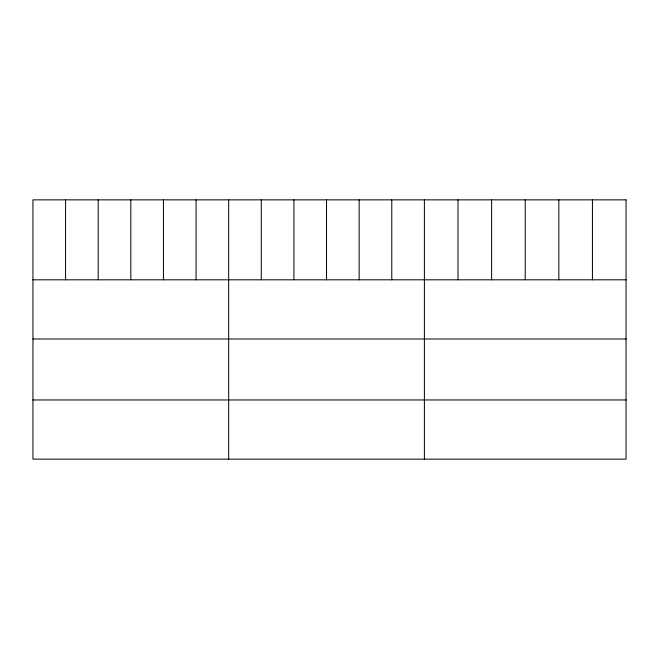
<?xml version="1.0" encoding="UTF-8"?>
<svg xmlns="http://www.w3.org/2000/svg" width="659" height="659" viewBox="0 0 659 659"><rect width="100%" height="100%" fill="white"/><g stroke="black" fill="none" stroke-linecap="round" stroke-linejoin="round"><path stroke-width="0.99" d="M32.95 279.811L626.05 279.811M32.95 338.99L626.05 338.99M32.95 399.964L626.05 399.964M592.441 199.858L592.441 279.811M558.832 199.858L558.832 279.811M525.223 199.858L525.223 279.811M491.614 199.858L491.614 279.811M458.005 199.858L458.005 279.811M424.396 199.858L424.396 459.142M391.776 199.858L391.776 279.811M359.155 199.858L359.155 279.811M326.534 199.858L326.534 279.811M293.914 199.858L293.914 279.811M261.293 199.858L261.293 279.811M228.673 199.858L228.673 459.142M196.053 199.858L196.053 279.811M163.432 199.858L163.432 279.811M130.811 199.858L130.811 279.811M98.191 199.858L98.191 279.811M65.57 199.858L65.57 279.811M626.05 199.858L32.95 199.858L32.95 459.142L626.05 459.142L626.05 199.858"/></g></svg>
